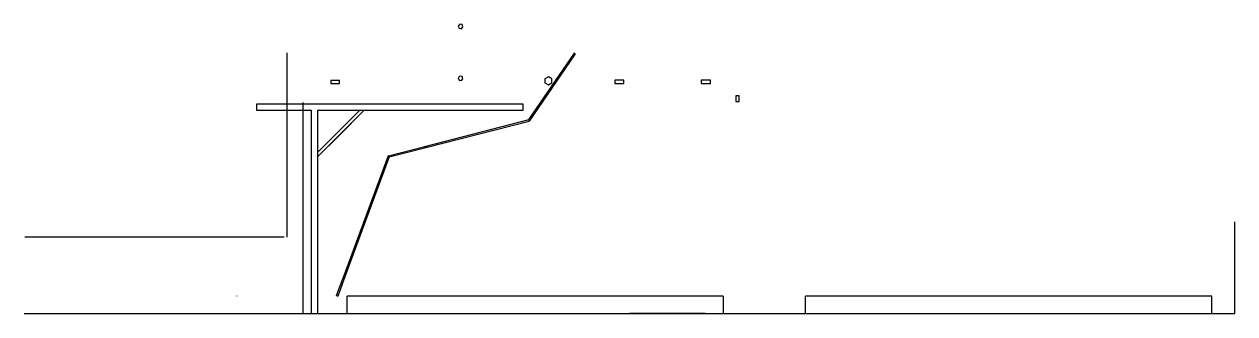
# Model space of a CAD drawing. Extents: x 174619 to 195619, y -3154 to 1866.
import ezdxf

# ---------------------------------------------------------------- set-up
doc = ezdxf.new("R2010")
doc.units = 0
doc.layers.add('SECTIONCUTEDGES', color=7, linetype='CONTINUOUS')

msp = doc.modelspace()

# ---------------------------------------------------------------- linework, layer by layer
at = {"layer": 'SECTIONCUTEDGES'}
for p, q in [((182176, 1866), (182149, 1835)), ((182149, 1835), (182163, 1796)), ((182163, 1796), (182203, 1788)), ((182217, 1859), (182176, 1866)), ((182203, 1788), (182230, 1820)), ((182230, 1820), (182217, 1859)), ((179172, 1373), (179172, -1827)), ((184156, 1366), (183375, 221)), ((184175, 1354), (183378, 187)), ((184175, 1354), (184156, 1366)), ((179937, 889), (179937, 839)), ((180087, 889), (179937, 889)), ((180087, 839), (180087, 889)), ((182176, 966), (182149, 935)), ((182149, 935), (182163, 896)), ((182163, 896), (182203, 888)), ((182217, 959), (182176, 966)), ((182203, 888), (182230, 920)), ((182230, 920), (182217, 959)), ((183711, 953), (183652, 919)), ((183652, 919), (183652, 850)), ((183652, 850), (183712, 816)), ((183771, 919), (183711, 953)), ((183712, 816), (183771, 851)), ((183771, 851), (183771, 919)), ((184863, 899), (184863, 839)), ((185023, 899), (184863, 899)), ((185023, 839), (185023, 899)), ((186363, 899), (186363, 839)), ((186523, 899), (186363, 899)), ((186523, 839), (186523, 899)), ((179937, 839), (180087, 839)), ((184863, 839), (185023, 839)), ((186363, 839), (186523, 839)), ((178656, 487), (180791, 487)), ((178656, 482), (178656, 487)), ((178656, 481), (178656, 482)), ((178656, 376), (178656, 481)), ((179457, -47), (179457, 512)), ((180791, 487), (183266, 487)), ((183266, 487), (183266, 482)), ((183266, 482), (183266, 481)), ((183266, 481), (183266, 480)), ((183266, 480), (183266, 375)), ((186961, 627), (186961, 527)), ((187021, 627), (186961, 627)), ((186961, 527), (187021, 527)), ((187021, 527), (187021, 627)), ((178656, 375), (178656, 376)), ((178656, 374), (178656, 375)), ((178656, 369), (178656, 374)), ((179094, 369), (178656, 369)), ((179601, 369), (179094, 369)), ((179601, -1263), (179601, 369)), ((180044, 369), (179707, 369)), ((179707, 369), (179707, 33)), ((180433, 369), (180044, 369)), ((180076, -63), (180508, 369)), ((180511, 369), (180080, -62)), ((180097, 33), (180433, 369)), ((180436, 369), (180101, 34)), ((180469, 369), (180436, 369)), ((180508, 369), (180469, 369)), ((181990, 369), (180511, 369)), ((181567, -251), (183376, 212)), ((183266, 369), (181990, 369)), ((183266, 375), (183266, 374)), ((183266, 374), (183266, 369)), ((183375, 221), (183378, 187)), ((183378, 187), (183376, 212)), ((180101, 34), (179707, -360)), ((179707, 33), (179707, -357)), ((179707, -357), (180097, 33)), ((181606, -267), (183378, 187)), ((179456, -3147), (179457, -47)), ((180080, -62), (179707, -435)), ((179707, -432), (180076, -63)), ((179707, -360), (179707, -393)), ((179707, -393), (179707, -432)), ((180208, -2381), (180935, -412)), ((180949, -435), (180935, -412)), ((180936, -413), (181567, -251)), ((180936, -413), (180949, -435)), ((180949, -435), (181606, -267)), ((181606, -267), (181567, -251)), ((181567, -251), (181606, -267)), ((179707, -435), (179707, -1894)), ((180949, -435), (180228, -2388)), ((179601, -3154), (179601, -1263)), ((195619, -3147), (195619, -1562)), ((179129, -1827), (174629, -1827)), ((179707, -1894), (179707, -3154)), ((180038, -2840), (180208, -2381)), ((180228, -2388), (180058, -2847)), ((180208, -2381), (180228, -2388)), ((180228, -2388), (180208, -2381)), ((178299, -2845), (178299, -2846)), ((180038, -2840), (180058, -2847)), ((180058, -2847), (180038, -2840)), ((186742, -2847), (180219, -2847)), ((180219, -3147), (180219, -2847)), ((186742, -2847), (186742, -3147)), ((195219, -2847), (188171, -2847)), ((188171, -3147), (188171, -2847)), ((195219, -3147), (195219, -2847)), ((174619, -3147), (179456, -3147)), ((179456, -3147), (187719, -3147)), ((179564, -3147), (180219, -3147)), ((184492, -3147), (185123, -3147)), ((186434, -3147), (185123, -3147)), ((186434, -3147), (186742, -3147)), ((187719, -3147), (195219, -3147)), ((188171, -3147), (195219, -3147)), ((195219, -3147), (195619, -3147)), ((179607, -3154), (179601, -3154)), ((179701, -3154), (179607, -3154)), ((179702, -3154), (179701, -3154)), ((179703, -3154), (179702, -3154)), ((179707, -3154), (179703, -3154))]:
    msp.add_line(p, q, dxfattribs=at)

doc.saveas('drawing.dxf')
